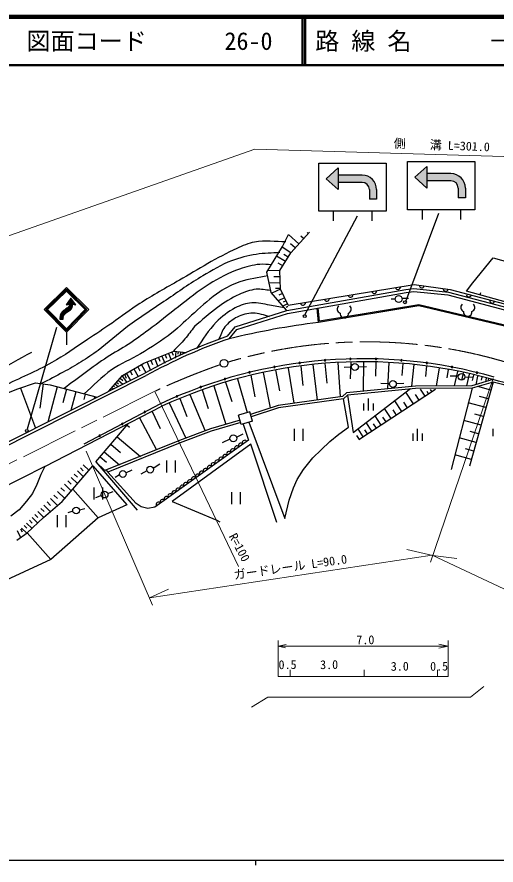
# Model space of a CAD drawing. Units: millimetres, scale not verified. Extents: x 40000 to 680000, y 20000 to 380000.
# Drawn here: x 118417 to 217931, y 204000 to 380000 of the extents above; entities that cross this region are included whole.
import ezdxf
from ezdxf.enums import TextEntityAlignment as Align

# ---------------------------------------------------------------- set-up
doc = ezdxf.new("R2010")
doc.units = ezdxf.units.MM
doc.header["$LTSCALE"] = 1000
doc.linetypes.add('CHAIN', pattern=[18.5, 12, -1.5, 3.5, -1.5])
for name, color, linetype, lineweight in [('M-BGD', 7, 'Continuous', 25), ('M-BMK', 2, 'CHAIN', 13), ('M-BMK-SRVR', 3, 'Continuous', 25), ('M-STR-HTXT', 7, 'Continuous', 13), ('M-STR-STRC', 7, 'Continuous', 25), ('M-TTL', 2, 'Continuous', 13), ('M-TTL-BAND', 7, 'Continuous', 25), ('M-TTL-LINE', 7, 'Continuous', 50), ('M-TTL-TXT', 7, 'Continuous', 50)]:
    doc.layers.add(name, color=color, linetype=linetype, lineweight=lineweight)
doc.styles.add('ＭＳ ゴシック', font='')
doc.styles.get('ＭＳ ゴシック').set_extended_font_data('MS Gothic')

msp = doc.modelspace()

# ---------------------------------------------------------------- hatches: boundary and pattern name
at = {"layer": 'M-STR-STRC'}
for points in [[(185124, 347166), (185124, 348666), (182624, 346416), (185124, 344166), (185124, 345666)], [(203552, 347495), (203552, 348995), (201052, 346745), (203552, 344495), (203552, 345995)], [(190124, 347166), (185124, 347166), (185124, 345666), (190124, 345666, -0.41421), (191624, 344166), (191624, 342166), (193124, 342166), (193124, 344166, 0.41421)], [(208552, 347495), (203552, 347495), (203552, 345995), (208552, 345995, -0.41421), (210052, 344495), (210052, 342495), (211552, 342495), (211552, 344495, 0.41421)]]:
    msp.add_hatch(color=256, dxfattribs=at).paths.add_polyline_path(points)
h = msp.add_hatch(dxfattribs=at)
h.set_pattern_fill('USER', color=256, style=0, pattern_type=2)
h.set_pattern_definition([(179.4106, (128687, 323477), (-2.0572, -199.9894), []), (179.4106, (128687, 323577), (-2.0572, -199.9894), [])])
h.paths.add_polyline_path([(128687, 323477), (124412, 319289), (128687, 314929), (132960, 319289), (128687, 323477), (128687, 323127), (124773, 319293), (128687, 315287), (132599, 319293), (128687, 323127)])
h = msp.add_hatch(dxfattribs=at)
h.set_pattern_fill('USER', color=256, style=0, pattern_type=2)
h.set_pattern_definition([(45, (129548, 319247), (-141.421, 141.421), []), (45, (129548, 319388), (-141.421, 141.421), [])])
h.paths.add_polyline_path([(129548, 319247), (129677, 319381), (129810, 319585), (129896, 319797), (129967, 320060), (129987, 320374), (130637, 320224), (129637, 321624), (128637, 320224), (129287, 320374), (129255, 320065), (129216, 319937), (129140, 319829), (129029, 319728), (128747, 319555), (128563, 319429), (128329, 319255), (128081, 319049), (127891, 318875), (127652, 318611), (127487, 318324), (127367, 317912), (127302, 317285), (128002, 317288), (128032, 317648), (128096, 317955), (128198, 318171), (128416, 318408), (128697, 318653), (129014, 318891), (129353, 319107)])

# ---------------------------------------------------------------- linework, layer by layer
at = {"layer": 'M-BGD'}
for p, q in [((173595, 332390), (174829, 334858)), ((176985, 332915), (174832, 334858)), ((175322, 331073), (179148, 335310)), ((177957, 333991), (177364, 334526)), ((178928, 335067), (178710, 335264)), ((176223, 332071), (175263, 332939)), ((170304, 327042), (173595, 332390)), ((173019, 327371), (175322, 331073)), ((175322, 331073), (173487, 332215)), ((174180, 329238), (172354, 330374)), ((174751, 330156), (173836, 330725)), ((213135, 324811), (217331, 329994)), ((217331, 329994), (227738, 327155)), ((173019, 327371), (170456, 327289)), ((173612, 328325), (172702, 328892)), ((173142, 323504), (173019, 327371)), ((171209, 322846), (170304, 327042)), ((173060, 326090), (171793, 326049)), ((173100, 324808), (170801, 324735)), ((174746, 320173), (200908, 324492)), ((200908, 324492), (208395, 323422)), ((211778, 323083), (213135, 324811)), ((174417, 319144), (171209, 322846)), ((173142, 323504), (171375, 322654)), ((173137, 323659), (172092, 323626)), ((173568, 322621), (172803, 322253)), ((174746, 320173), (173142, 323504)), ((174466, 319065), (199203, 323435)), ((174610, 318481), (199291, 322841)), ((199203, 323435), (200848, 323630)), ((199291, 322841), (200854, 323026)), ((200848, 323630), (208037, 322919)), ((200854, 323026), (207929, 322327)), ((207929, 322327), (224630, 317884)), ((208037, 322919), (224784, 318464)), ((208395, 323422), (225008, 319046)), ((225147, 319422), (211778, 323083)), ((214604, 322309), (214737, 322791)), ((173993, 321737), (172700, 321115)), ((174615, 320445), (173670, 319989)), ((174304, 321091), (173745, 320822)), ((197026, 321453), (196121, 321453)), ((198404, 321617), (199741, 321659)), ((163771, 315668), (174466, 319065)), ((174675, 319891), (174350, 319734)), ((181048, 316609), (180799, 319574)), ((181229, 316842), (180997, 319609)), ((201862, 320065), (181048, 316609)), ((201869, 320268), (181229, 316842)), ((222758, 315128), (201862, 320065)), ((222670, 315355), (201869, 320268)), ((164121, 315149), (174610, 318481)), ((162163, 313729), (163771, 315668)), ((162516, 313216), (164121, 315149)), ((144800, 308120), (151011, 310629)), ((149217, 309904), (149504, 309194)), ((149900, 310180), (150451, 308815)), ((150582, 310456), (150847, 309801)), ((151011, 310629), (153644, 310382)), ((151385, 310594), (151256, 309220)), ((151883, 310548), (151833, 310016)), ((152380, 310501), (152310, 309749)), ((152878, 310454), (152858, 310234)), ((153376, 310408), (153364, 310278)), ((140316, 305611), (144800, 308120)), ((145462, 308387), (146159, 306660)), ((146260, 308710), (146596, 307879)), ((147059, 309032), (147704, 307435)), ((147797, 309331), (148107, 308562)), ((148535, 309629), (149131, 308152)), ((182375, 308119), (182793, 303981)), ((185043, 308325), (185541, 301139)), ((187773, 308407), (187647, 304927)), ((190397, 308463), (190302, 302380)), ((192958, 308421), (192871, 305462)), ((195658, 308271), (195358, 302870)), ((198580, 308087), (198330, 305610)), ((141926, 306512), (142359, 305740)), ((142716, 306954), (143600, 305374)), ((143506, 307396), (143958, 306588)), ((144296, 307838), (145219, 306188)), ((172098, 306737), (172921, 302377)), ((174731, 307130), (175899, 299833)), ((177364, 307560), (177816, 303487)), ((179888, 307846), (180771, 300493)), ((187956, 307323), (186393, 307241)), ((189313, 307364), (191000, 307446)), ((200832, 307860), (200378, 303356)), ((203503, 307575), (203281, 305371)), ((206113, 307142), (205488, 303446)), ((207961, 306829), (207675, 305138)), ((209892, 306434), (209209, 303446)), ((70188, 268586), (145012, 306101)), ((70456, 268050), (145281, 305565)), ((137437, 302279), (140316, 305611)), ((139435, 304591), (140393, 303764)), ((139849, 305070), (140427, 304571)), ((140263, 305549), (141196, 304188)), ((140726, 305840), (141103, 305040)), ((141137, 306070), (141981, 304561)), ((164255, 304895), (166240, 297890)), ((167007, 305658), (167861, 301184)), ((169526, 306182), (171038, 298855)), ((210045, 305431), (208400, 305431)), ((211108, 306156), (210798, 304801)), ((211444, 305349), (213089, 305225)), ((212324, 305878), (211768, 303446)), ((217288, 304742), (212886, 303467)), ((213217, 305673), (212963, 304560)), ((214111, 305469), (213702, 303682)), ((215004, 305264), (214857, 304622)), ((215898, 305060), (215719, 304278)), ((216385, 304948), (216327, 304695)), ((216873, 304837), (216819, 304603)), ((91284, 292365), (118597, 302814)), ((118597, 302814), (122299, 304048)), ((119125, 302990), (122265, 294655)), ((122299, 304048), (125343, 303636)), ((123883, 303834), (123205, 298819)), ((126773, 303259), (124840, 295943)), ((125343, 303636), (135072, 301065)), ((128717, 302745), (127977, 299944)), ((138128, 303078), (138459, 302792)), ((138455, 303456), (138698, 303246)), ((138781, 303835), (139426, 303278)), ((139108, 304213), (139509, 303867)), ((159301, 303434), (161771, 295421)), ((161757, 304237), (163049, 300196)), ((201204, 303384), (186848, 302027)), ((201229, 302885), (187074, 301546)), ((188254, 293738), (200183, 302870)), ((195813, 303868), (194003, 303909)), ((197252, 303950), (198774, 303991)), ((212886, 303467), (201204, 303384)), ((212959, 302967), (201229, 302885)), ((203177, 301273), (202213, 302746)), ((212959, 302967), (208575, 286087)), ((217298, 304224), (212441, 286745)), ((217298, 304224), (212959, 302967)), ((216840, 302578), (214173, 303319)), ((217211, 303911), (216957, 303982)), ((130661, 302231), (129633, 298343)), ((132605, 301717), (132317, 300630)), ((134549, 301204), (134427, 300743)), ((135032, 301076), (135028, 301058)), ((137474, 302321), (137491, 302306)), ((137801, 302700), (137888, 302624)), ((154358, 301662), (157449, 294221)), ((156875, 302633), (158112, 298757)), ((186025, 301204), (172656, 299394)), ((186848, 302027), (186025, 301204)), ((187074, 301546), (186259, 300731)), ((187074, 301546), (188254, 293738)), ((205366, 302706), (189406, 292257)), ((200764, 299693), (199185, 302106)), ((201971, 300483), (201223, 301626)), ((203914, 301755), (203594, 302244)), ((204651, 302237), (204335, 302719)), ((205069, 302511), (205003, 302611)), ((216333, 300751), (214491, 301263)), ((148266, 299744), (132305, 291352)), ((142095, 295918), (148513, 299209)), ((150035, 299899), (153484, 292598)), ((152230, 300813), (153711, 297070)), ((172656, 299394), (166946, 297491)), ((186259, 300731), (172770, 298905)), ((187262, 294880), (186259, 300731)), ((190411, 299799), (190411, 298299)), ((191411, 298299), (191411, 300799)), ((192411, 299799), (192411, 298299)), ((198352, 298114), (196889, 300348)), ((199558, 298903), (198797, 300065)), ((215825, 298925), (212172, 299940)), ((146491, 298091), (148139, 294602)), ((166785, 298038), (164440, 297350)), ((167354, 296099), (166785, 298038)), ((172770, 298905), (167087, 297011)), ((196117, 296651), (194762, 298720)), ((197234, 297382), (196530, 298458)), ((215318, 297099), (213507, 297602)), ((124202, 286704), (142095, 295918)), ((143866, 296826), (147391, 290152)), ((164750, 296295), (158629, 294499)), ((164890, 295815), (158786, 294024)), ((165009, 295411), (164440, 297350)), ((167354, 296099), (165009, 295411)), ((166612, 295888), (174057, 275917)), ((192131, 294041), (190969, 295816)), ((194047, 295296), (192793, 297213)), ((195082, 295973), (194430, 296970)), ((214810, 295272), (211219, 296270)), ((134815, 287681), (141494, 295589)), ((141281, 295305), (141804, 294862)), ((158629, 294499), (152171, 292113)), ((158786, 294024), (152351, 291647)), ((165378, 295497), (166488, 292206)), ((175994, 294546), (175994, 292046)), ((177869, 292046), (177869, 294546)), ((185246, 293399), (187262, 294880)), ((190356, 292879), (189279, 294523)), ((191243, 293460), (190684, 294315)), ((193089, 294669), (192485, 295592)), ((201613, 292046), (201613, 294546)), ((214312, 293477), (212531, 293971)), ((217231, 294533), (217231, 293033)), ((139239, 292897), (144055, 288812)), ((166488, 292206), (147073, 278261)), ((162658, 292350), (161054, 291610)), ((164015, 292761), (165414, 293461)), ((183395, 291877), (185246, 293399)), ((189534, 292341), (189015, 293133)), ((200613, 293546), (200613, 292046)), ((202613, 293546), (202613, 292046)), ((213813, 291681), (210282, 292662)), ((152171, 292113), (136704, 285861)), ((152351, 291647), (137274, 285552)), ((137902, 291321), (139894, 289631)), ((167023, 291342), (150652, 279413)), ((172412, 275094), (167023, 291342)), ((181585, 290190), (183395, 291877)), ((213322, 289916), (211572, 290402)), ((135690, 288713), (136994, 287607)), ((136565, 289745), (139717, 287071)), ((179857, 288504), (181585, 290190)), ((212832, 288151), (209361, 289115)), ((132204, 287043), (133385, 285890)), ((134815, 287681), (143412, 277644)), ((134815, 287681), (136704, 285861)), ((146718, 286385), (148117, 287229)), ((149503, 287964), (149503, 285464)), ((151378, 285464), (151378, 287964)), ((177924, 286118), (179857, 288504)), ((124202, 286704), (72084, 260460)), ((124202, 286704), (123379, 285059)), ((130002, 281974), (134198, 286828)), ((130328, 285120), (130975, 284489)), ((130979, 285787), (132234, 284562)), ((131591, 286415), (132201, 285821)), ((134198, 286828), (141273, 278765)), ((137274, 285552), (137015, 286005)), ((143165, 279043), (137274, 285552)), ((141062, 285419), (142317, 286036)), ((145422, 285810), (144147, 285110)), ((176649, 283979), (177924, 286118)), ((123379, 285059), (122556, 283002)), ((128986, 283744), (129674, 283073)), ((129677, 284453), (131012, 283151)), ((139705, 285007), (138800, 284411)), ((175867, 282292), (176649, 283979)), ((122556, 283002), (121651, 281110)), ((127559, 282282), (128290, 281568)), ((127781, 279423), (130002, 281974)), ((128294, 283035), (129712, 281652)), ((130002, 281974), (135267, 276050)), ((134366, 282370), (134366, 279870)), ((136241, 279870), (136241, 282370)), ((174962, 279742), (175867, 282292)), ((121651, 281110), (120417, 279547)), ((125377, 280045), (126861, 278598)), ((126101, 280786), (126867, 280039)), ((126824, 281528), (128331, 280058)), ((135982, 280688), (134707, 280215)), ((137298, 281100), (138409, 281552)), ((162995, 281383), (162995, 278883)), ((164870, 278883), (164870, 281383)), ((120417, 279547), (118854, 277737)), ((123914, 276133), (127781, 279423)), ((124020, 278653), (125411, 277296)), ((124699, 279349), (125417, 278648)), ((141273, 278765), (135267, 276050)), ((144193, 278344), (143165, 279043)), ((145633, 278014), (144193, 278344)), ((147073, 278261), (145633, 278014)), ((150652, 279413), (159948, 275587)), ((174057, 275917), (174962, 279742)), ((118854, 277737), (117127, 276420)), ((122151, 276737), (122783, 276120)), ((122747, 277349), (124052, 276076)), ((123384, 278001), (124058, 277344)), ((126797, 276611), (126797, 274111)), ((128672, 274111), (128672, 276611)), ((130017, 277439), (129009, 277089)), ((131416, 277747), (132506, 277973)), ((120435, 274978), (121582, 273859)), ((120541, 272924), (123914, 276133)), ((120994, 275552), (121587, 274973)), ((121554, 276125), (122777, 274932)), ((135267, 276050), (125477, 267412)), ((159948, 275587), (160532, 275208)), ((118402, 271443), (120541, 272924)), ((118432, 273442), (119139, 271990)), ((119158, 273796), (119488, 273119)), ((119394, 273911), (120461, 272871)), ((119914, 274445), (120470, 273902)), ((120541, 272924), (125477, 267412)), ((125477, 267412), (104251, 257622))]:
    msp.add_line(p, q, dxfattribs=at)
for centre, radius in [((197705, 321473), 700), ((199000, 320795), 300), ((178186, 317915), 300), ((188614, 307364), 700), ((196512, 303827), 700), ((210744, 305307), 700), ((120474, 294098), 300), ((163357, 292556), 700), ((140404, 285151), 700), ((146080, 286056), 700), ((136619, 280873), 700), ((130696, 277583), 700)]:
    msp.add_circle(centre, radius, dxfattribs=at)
for centre, radius, start, end in [((197567, 323940), 500, 189.37465, 9.37465), ((202505, 324264), 500, 171.8699, 351.8699), ((187700, 322311), 500, 189.37465, 9.37465), ((192633, 323126), 500, 189.37465, 9.37465), ((207455, 323556), 500, 171.8699, 351.8699), ((212312, 322390), 500, 165.24268, 345.24268), ((177834, 320682), 500, 189.37465, 9.37465), ((182767, 321497), 500, 189.37465, 9.37465), ((211472, 319717), 883, 131.41946, 251.14244), ((212649, 319717), 883, 288.85757, 48.58056), ((217147, 321117), 500, 165.24268, 345.24268), ((185804, 319388), 883, 131.41946, 251.14244), ((186981, 319388), 883, 288.85757, 48.58056), ((212061, 318761), 882, 172.14017, 7.85985), ((186393, 318432), 882, 172.14017, 7.85985), ((201477, 152761), 165117, 97.10715, 103.648), ((195662, 215310), 103964, 108.79714, 119.1708), ((195662, 215310), 103364, 108.70341, 119.1708), ((190273, 209857), 99218, 74.05076, 115.0484), ((190392, 208842), 99600, 74.33366, 114.86492), ((177133, 308201), 150, 0, 180), ((177133, 308201), 150, 180, 0), ((182403, 308763), 150, 0, 180), ((182403, 308763), 150, 180, 0), ((187695, 309042), 150, 0, 180), ((187695, 309042), 150, 180, 0), ((192994, 309038), 150, 0, 180), ((192994, 309038), 150, 180, 0), ((198286, 308751), 150, 0, 180), ((198286, 308751), 150, 180, 0), ((203555, 308182), 150, 0, 180), ((203555, 308182), 150, 180, 0), ((166722, 306240), 150, 0, 180), ((166722, 306240), 150, 180, 0), ((171901, 307360), 150, 0, 180), ((171901, 307360), 150, 180, 0), ((208786, 307333), 150, 0, 180), ((208786, 307333), 150, 180, 0), ((213964, 306206), 150, 0, 180), ((161609, 304845), 150, 0, 180), ((161609, 304845), 150, 180, 0), ((213964, 306206), 150, 180, 0), ((193976, 210456), 97125, 64.89702, 76.11271), ((156578, 303179), 150, 0, 180), ((156578, 303179), 150, 180, 0), ((193976, 210456), 96625, 64.89702, 76.03324), ((151644, 301247), 150, 0, 180), ((151644, 301247), 150, 180, 0), ((144977, 298015), 150, 0, 180), ((144977, 298015), 150, 180, 0), ((140286, 295548), 150, 0, 180), ((140286, 295548), 150, 180, 0), ((135594, 293082), 150, 0, 180), ((135594, 293082), 150, 180, 0), ((163278, 289900), 500, 35.68668, 215.68668), ((164091, 290484), 500, 35.68668, 215.68668), ((164903, 291067), 500, 35.68668, 215.68668), ((165715, 291650), 500, 35.68668, 215.68668), ((160842, 288150), 500, 35.68668, 215.68668), ((161654, 288734), 500, 35.68668, 215.68668), ((162466, 289317), 500, 35.68668, 215.68668), ((158405, 286400), 500, 35.68668, 215.68668), ((159217, 286984), 500, 35.68668, 215.68668), ((160030, 287567), 500, 35.68668, 215.68668), ((155968, 284650), 500, 35.68668, 215.68668), ((156781, 285234), 500, 35.68668, 215.68668), ((157593, 285817), 500, 35.68668, 215.68668), ((153532, 282900), 500, 35.68668, 215.68668), ((154344, 283484), 500, 35.68668, 215.68668), ((155156, 284067), 500, 35.68668, 215.68668), ((151095, 281150), 500, 35.68668, 215.68668), ((151907, 281734), 500, 35.68668, 215.68668), ((152720, 282317), 500, 35.68668, 215.68668), ((148658, 279400), 500, 35.68668, 215.68668), ((149471, 279983), 500, 35.68668, 215.68668), ((150283, 280567), 500, 35.68668, 215.68668), ((147846, 278817), 500, 35.68668, 215.68668)]:
    msp.add_arc(centre, radius, start, end, dxfattribs=at)
for points, knots in [([(174278, 333351), (172112, 333324), (169912, 333651), (167779, 333269), (166490, 333038), (165271, 332490), (164077, 331953), (159936, 330089), (156092, 327622), (152148, 325371), (149382, 323793), (146598, 322240), (143921, 320517), (141950, 319249), (140092, 317815), (138162, 316486), (136471, 315321), (134775, 314163), (133061, 313031), (130612, 311412), (128215, 309700), (125657, 308259), (122387, 306416), (118877, 305036), (115538, 303323), (112350, 301687), (109230, 299922), (106077, 298222)], [0, 0, 0, 0, 1, 1, 1, 2, 2, 2, 3, 3, 3, 4, 4, 4, 5, 5, 5, 6, 6, 6, 7, 7, 7, 8, 8, 8, 9, 9, 9, 9]), ([(173044, 331130), (171399, 330993), (169736, 330994), (168108, 330719), (166377, 330425), (164647, 330031), (163007, 329402), (160900, 328594), (158946, 327422), (157002, 326276), (154394, 324739), (151944, 322948), (149433, 321258), (146732, 319439), (143981, 317691), (141370, 315745), (139276, 314184), (137382, 312364), (135283, 310809), (134139, 309963), (132951, 309177), (131745, 308423), (130536, 307668), (129290, 306973), (128043, 306284), (126550, 305460), (125026, 304694), (123518, 303899)], [0, 0, 0, 0, 1, 1, 1, 2, 2, 2, 3, 3, 3, 4, 4, 4, 5, 5, 5, 6, 6, 6, 7, 7, 7, 8, 8, 8, 9, 9, 9, 9]), ([(171317, 328580), (170494, 328607), (169668, 328743), (168849, 328662), (167419, 328520), (166005, 328160), (164653, 327675), (162437, 326879), (160328, 325775), (158318, 324548), (156075, 323180), (154077, 321446), (151983, 319859), (149881, 318265), (147851, 316575), (145731, 315005), (144355, 313986), (142968, 312980), (141535, 312043), (140114, 311114), (138593, 310344), (137175, 309411), (135598, 308374), (134096, 307228), (132568, 306120), (131107, 305061), (129661, 303981), (128207, 302911)], [0, 0, 0, 0, 1, 1, 1, 2, 2, 2, 3, 3, 3, 4, 4, 4, 5, 5, 5, 6, 6, 6, 7, 7, 7, 8, 8, 8, 9, 9, 9, 9]), ([(170494, 326276), (168574, 325865), (166590, 325684), (164735, 325042), (163263, 324532), (161848, 323831), (160539, 322985), (158625, 321748), (157001, 320112), (155274, 318625), (153684, 317256), (152241, 315716), (150585, 314429), (148524, 312829), (146315, 311424), (144085, 310069), (142135, 308883), (139947, 308091), (138080, 306778), (136013, 305326), (134295, 303432), (132403, 301760)], [0, 0, 0, 0, 1, 1, 1, 2, 2, 2, 3, 3, 3, 4, 4, 4, 5, 5, 5, 6, 6, 6, 7, 7, 7, 7]), ([(171070, 323232), (170083, 323314), (169093, 323583), (168108, 323479), (166883, 323349), (165697, 322908), (164571, 322409), (162962, 321697), (161481, 320710), (160046, 319694), (158360, 318502), (156865, 317062), (155274, 315745)], [0, 0, 0, 0, 1, 1, 1, 2, 2, 2, 3, 3, 3, 4, 4, 4, 4]), ([(173949, 319612), (172935, 319804), (171925, 320024), (170905, 320188), (169676, 320386), (168444, 320786), (167203, 320682), (166002, 320581), (164822, 320160), (163748, 319612), (162282, 318864), (160965, 317811), (159799, 316650), (158189, 315049), (157057, 313031), (155685, 311221)], [0, 0, 0, 0, 1, 1, 1, 2, 2, 2, 3, 3, 3, 4, 4, 4, 5, 5, 5, 5]), ([(170905, 317802), (169754, 318049), (168628, 318563), (167450, 318543), (166319, 318523), (165171, 318224), (164159, 317720), (163182, 317233), (162294, 316514), (161609, 315663), (160994, 314899), (160731, 313908), (160293, 313031)], [0, 0, 0, 0, 1, 1, 1, 2, 2, 2, 3, 3, 3, 4, 4, 4, 4]), ([(155274, 315745), (154616, 314895), (153997, 314014), (153300, 313195), (152545, 312309), (151709, 311495), (150914, 310645)], [0, 0, 0, 0, 1, 1, 1, 2, 2, 2, 2]), ([(121461, 310398), (116306, 307601), (111237, 304637), (105994, 302006), (100972, 299486), (95742, 297397), (90692, 294931), (85094, 292197), (79613, 289227), (74074, 286375)], [0, 0, 0, 0, 1, 1, 1, 2, 2, 2, 3, 3, 3, 3])]:
    msp.add_open_spline(points, degree=3, knots=knots, dxfattribs=at)
at = {"layer": 'M-BMK'}
msp.add_line((147065, 302320), (71854, 264896), dxfattribs=at)
for centre, radius, start, end in [((191099, 211742), 100841, 62.98464, 106.65502), ((208407, 171071), 144877, 109.23637, 115.05006)]:
    msp.add_arc(centre, radius, start, end, dxfattribs=at)
at = {"layer": 'M-BMK-SRVR'}
msp.add_circle((161431, 308120), 800, dxfattribs=at)
at = {"layer": 'M-STR-HTXT'}
for p, q in [((167820, 352551), (60085, 314711)), ((267320, 349591), (167820, 352551)), ((217347, 304999), (204348, 266826)), ((147129, 302161), (164406, 265962)), ((132773, 289861), (146595, 257941)), ((204828, 268235), (199412, 269458)), ((204677, 268307), (145932, 259470)), ((300933, 222894), (204677, 268307)), ((204828, 268235), (209778, 267648)), ((145932, 259470), (149885, 261231)), ((172697, 250629), (172697, 243101)), ((207991, 250629), (207991, 243101)), ((172697, 249436), (174302, 249786)), ((172697, 249436), (207991, 249436)), ((172697, 249436), (174178, 249107)), ((207991, 249436), (206037, 249847)), ((207991, 249436), (206078, 249004)), ((172697, 243101), (207991, 243101)), ((175165, 244500), (175165, 243101)), ((190550, 244500), (190550, 243101)), ((205770, 244500), (205770, 243101)), ((212601, 238823), (215395, 241044)), ((167103, 236766), (170553, 238823)), ((170553, 238823), (212601, 238823))]:
    msp.add_line(p, q, dxfattribs=at)
at = {"layer": 'M-STR-STRC'}
for p, q in [((181124, 349666), (195124, 349666)), ((181124, 339666), (181124, 349666)), ((185124, 348666), (182624, 346416)), ((185124, 348666), (185124, 344166)), ((195124, 349666), (195124, 341056)), ((199552, 349995), (213552, 349995)), ((199552, 339995), (199552, 349995)), ((203552, 348995), (201052, 346745)), ((203552, 348995), (203552, 344495)), ((213552, 349995), (213552, 341385)), ((190124, 347166), (185124, 347166)), ((201052, 346745), (203552, 344495)), ((208552, 347495), (203552, 347495)), ((182624, 346416), (185124, 344166)), ((190124, 345666), (185124, 345666)), ((208552, 345995), (203552, 345995)), ((191624, 344166), (191624, 342166)), ((193124, 344166), (193124, 342166)), ((210052, 344495), (210052, 342495)), ((211552, 344495), (211552, 342495)), ((193124, 342166), (191624, 342166)), ((211552, 342495), (210052, 342495)), ((195124, 341049), (195124, 339666)), ((213552, 339995), (199552, 339995)), ((202552, 339995), (202552, 337995)), ((210552, 339995), (210552, 337995)), ((213552, 341378), (213552, 339995)), ((178186, 318162), (189128, 338730)), ((195124, 339666), (181124, 339666)), ((184124, 339666), (184124, 337666)), ((192124, 339666), (192124, 337666)), ((199165, 320959), (206076, 339305)), ((128687, 323477), (124412, 319289)), ((128687, 323127), (124773, 319293)), ((132960, 319289), (128687, 323477)), ((132599, 319293), (128687, 323127)), ((129637, 321624), (128637, 320224)), ((128637, 320224), (129287, 320374)), ((129287, 320374), (129255, 320065)), ((130637, 320224), (129637, 321624)), ((129967, 320060), (129987, 320374)), ((129987, 320374), (130637, 320224)), ((124412, 319289), (128687, 314929)), ((124773, 319293), (128687, 315287)), ((127652, 318611), (127487, 318324)), ((127891, 318875), (127652, 318611)), ((128081, 319049), (127891, 318875)), ((128329, 319255), (128081, 319049)), ((128563, 319429), (128329, 319255)), ((128416, 318408), (128697, 318653)), ((128747, 319555), (128563, 319429)), ((128687, 315287), (132599, 319293)), ((128687, 314929), (132960, 319289)), ((128697, 318653), (129014, 318891)), ((129029, 319728), (128747, 319555)), ((129014, 318891), (129353, 319107)), ((129140, 319829), (129029, 319728)), ((129216, 319937), (129140, 319829)), ((129255, 320065), (129216, 319937)), ((129353, 319107), (129548, 319247)), ((129548, 319247), (129677, 319381)), ((129677, 319381), (129810, 319585)), ((129810, 319585), (129896, 319797)), ((129896, 319797), (129967, 320060)), ((127367, 317912), (127302, 317285)), ((127302, 317285), (128002, 317288)), ((127487, 318324), (127367, 317912)), ((128002, 317288), (128032, 317648)), ((128032, 317648), (128096, 317955)), ((128096, 317955), (128198, 318171)), ((128198, 318171), (128416, 318408)), ((120597, 294551), (126685, 315612)), ((128687, 314572), (128687, 311951))]:
    msp.add_line(p, q, dxfattribs=at)
msp.add_lwpolyline([(124059, 319293), (128687, 323827), (133314, 319293), (128687, 314572)], close=True, dxfattribs=at)
for centre, radius in [((190124, 344166), 3000), ((208552, 344495), 3000), ((190124, 344166), 1500), ((208552, 344495), 1500)]:
    msp.add_arc(centre, radius, 0, 90, dxfattribs=at)
at = {"layer": 'M-TTL', "lineweight": 140}
msp.add_line((680000, 380000), (40000, 380000), dxfattribs=at)
at = {"layer": 'M-TTL-BAND'}
for p, q in [((40000, 205000), (579000, 205000)), ((168000, 205000), (168000, 204000))]:
    msp.add_line(p, q, dxfattribs=at)
at = {"layer": 'M-TTL-LINE'}
for p, q in [((177750, 380000), (177750, 370000)), ((178250, 380000), (178250, 370000)), ((40000, 370000), (680000, 370000))]:
    msp.add_line(p, q, dxfattribs=at)

# ---------------------------------------------------------------- texts
at = {"layer": 'M-STR-HTXT', "style": 'ＭＳ ゴシック'}
for s, rotation, p in [('側\u3000\u3000溝 L=301.0', 357.829, (196620, 352321)), ('R=100', 297.755, (161890, 271995)), ('ガードレール L=90.0', 8.115, (163673, 262736)), ('7.0', 0.724, (188936, 249246)), ('0.5', 0.724, (172770, 244104)), ('3.0', 0.724, (181405, 244104)), ('3.0', 0.724, (196087, 243763)), ('0.5', 0.724, (204251, 243763))]:
    msp.add_text(s, height=1833, rotation=rotation, dxfattribs=at).set_placement(p, align=Align.BOTTOM_LEFT)
at = {"layer": 'M-TTL-TXT', "style": 'ＭＳ ゴシック'}
for s, p in [('図面コード', (120380, 375000)), ('26-0', (161521, 375000)), ('路 線 名', (180380, 375000)), ('一般国道\u3000191号', (216734, 375000))]:
    msp.add_text(s, height=3666, dxfattribs=at).set_placement(p, align=Align.MIDDLE_LEFT)

doc.saveas('drawing.dxf')
